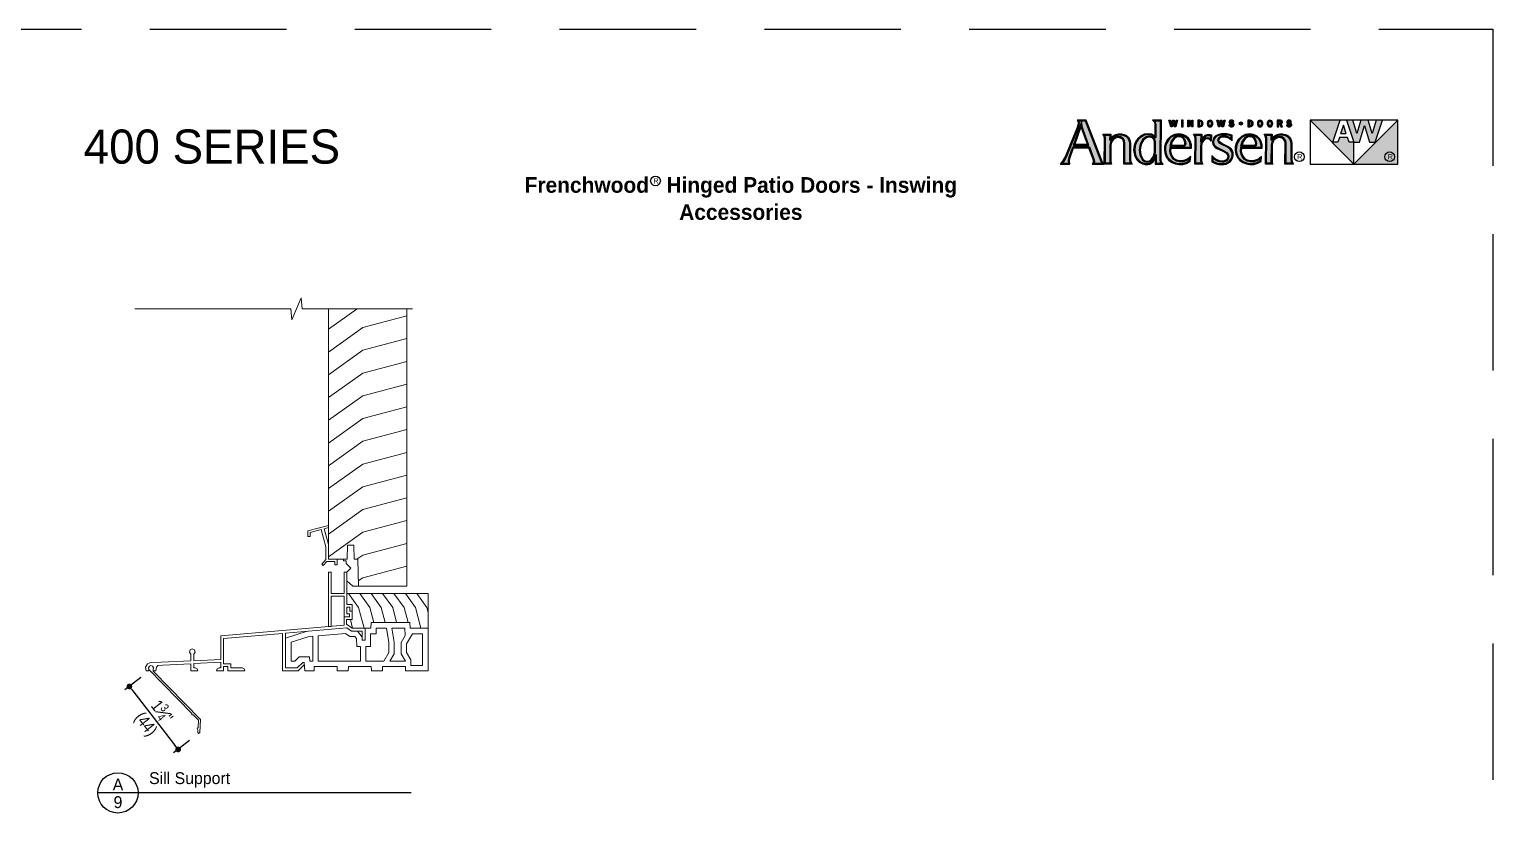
# Model space of a CAD drawing. Extents: x 0 to 323, y 0 to 44.
# Drawn here: x 273.85 to 306, y 26.43 to 44 of the extents above; entities that cross this region are included whole.
import ezdxf
from ezdxf.enums import TextEntityAlignment as Align

# ---------------------------------------------------------------- set-up
doc = ezdxf.new("R2010")
doc.units = 0
doc.header["$LTSCALE"] = 6
doc.header["$MEASUREMENT"] = 0
doc.linetypes.add('DASHED', pattern=[0.75, 0.5, -0.25])
doc.layers.get('0').update_dxf_attribs({"linetype": 'CONTINUOUS'})
doc.layers.get('Defpoints').update_dxf_attribs({"linetype": 'CONTINUOUS'})
doc.layers.add('A-ANNO-DIMS', color=3, linetype='CONTINUOUS')
doc.layers.add('A-ANNO-TEXT', color=4, linetype='CONTINUOUS')
doc.layers.add('A-DETL-MCUT', color=6, linetype='CONTINUOUS', lineweight=20)
doc.layers.add('A-DETL-PATT', color=8, linetype='CONTINUOUS', lineweight=5)
doc.layers.add('PLOT VIEW', color=1, linetype='DASHED', plot=False)
doc.styles.add('ADF Text', font='FRABK.TTF', dxfattribs={"width": 0.85})
doc.dimstyles.new('ADF 3 inches equals 1 foot', dxfattribs={"dimtxt": 0.265625, "dimasz": 0.125, "dimexe": 0.125, "dimexo": 0.25, "dimgap": 0.03125, "dimtad": 1, "dimdec": 6, "dimzin": 3, "dimdsep": 46, "dimlunit": 4, "dimtxsty": 'ADF Text', "dimblk": 'DOT', "dimcen": 0, "dimclrd": 256, "dimclre": 256, "dimclrt": 256, "dimadec": 0, "dimazin": 0, "dimtfac": 0.7, "dimtdec": 6, "dimtix": 1, "dimtmove": 0, "dimatfit": 0, "dimldrblk": 'DOT', "dimfxl": 0, "dimfrac": 1, "dimtolj": 1, "dimtzin": 4, "dimlwd": -1, "dimlwe": -1, "dimarcsym": 0})

# ---------------------------------------------------------------- blocks, each defined once
blk = doc.blocks.new('AW  Logo')
at = {"layer": 'A-ANNO-TEXT'}
h = blk.add_hatch(color=8, dxfattribs=at)
h.dxf.hatch_style = 1
h.paths.add_polyline_path([(-8.861, -2.582), (-8.757, -2.867), (-8.751, -2.906), (-8.759, -2.941), (-8.587, -2.941), (-8.593, -2.929), (-8.945, -2.023), (-9.093, -2.023), (-9.088, -2.056), (-9.094, -2.114), (-9.109, -2.164), (-9.347, -2.763), (-9.384, -2.84), (-9.431, -2.913), (-9.453, -2.941), (-9.316, -2.941), (-9.323, -2.899), (-9.313, -2.833), (-9.226, -2.582)])
h.paths.add_polyline_path([(-8.872, -2.552), (-9.216, -2.552), (-9.037, -2.035), (-9.012, -2.161), (-9.001, -2.201)], flags=16)
h.paths.add_polyline_path([(-8.889, -2.541), (-9.199, -2.541), (-9.04, -2.079), (-9.023, -2.164), (-9.012, -2.205)], flags=0)
h.paths.add_polyline_path([(-8.905, -2.529), (-9.183, -2.529), (-9.043, -2.124), (-9.023, -2.208)], flags=0)
h.paths.add_polyline_path([(-8.411, -2.544), (-8.397, -2.475), (-8.357, -2.415), (-8.297, -2.374), (-8.227, -2.358), (-8.169, -2.368), (-8.12, -2.399), (-8.088, -2.448), (-8.079, -2.503), (-8.083, -2.941), (-7.957, -2.941), (-7.969, -2.92), (-7.981, -2.857), (-7.981, -2.512), (-7.986, -2.466), (-8.001, -2.423), (-8.025, -2.385), (-8.055, -2.354), (-8.105, -2.332), (-8.159, -2.321), (-8.215, -2.321), (-8.27, -2.332), (-8.326, -2.362), (-8.416, -2.434), (-8.415, -2.33), (-8.524, -2.33), (-8.517, -2.34), (-8.506, -2.396), (-8.509, -2.941), (-8.409, -2.941), (-8.414, -2.91)])
h.paths.add_polyline_path([(-7.298, -2.023), (-7.421, -2.023), (-7.413, -2.032), (-7.398, -2.096), (-7.403, -2.389), (-7.501, -2.331), (-7.57, -2.319), (-7.647, -2.329), (-7.717, -2.361), (-7.78, -2.415), (-7.826, -2.482), (-7.854, -2.56), (-7.866, -2.661), (-7.849, -2.76), (-7.805, -2.85), (-7.752, -2.903), (-7.686, -2.939), (-7.613, -2.954), (-7.539, -2.94), (-7.478, -2.897), (-7.393, -2.755), (-7.395, -2.941), (-7.287, -2.941), (-7.296, -2.927), (-7.308, -2.866)])
h.paths.add_polyline_path([(-7.406, -2.468), (-7.409, -2.71), (-7.433, -2.8), (-7.487, -2.876), (-7.534, -2.91), (-7.591, -2.922), (-7.648, -2.91), (-7.696, -2.875), (-7.75, -2.766), (-7.767, -2.647), (-7.746, -2.525), (-7.684, -2.416), (-7.616, -2.366), (-7.539, -2.35), (-7.472, -2.367), (-7.426, -2.41)], flags=16)
h.paths.add_polyline_path([(-7.418, -2.469), (-7.42, -2.709), (-7.444, -2.795), (-7.495, -2.868), (-7.538, -2.899), (-7.591, -2.91), (-7.643, -2.899), (-7.687, -2.868), (-7.739, -2.762), (-7.755, -2.647), (-7.735, -2.529), (-7.675, -2.424), (-7.611, -2.377), (-7.539, -2.362), (-7.478, -2.378), (-7.436, -2.417)], flags=0)
h.paths.add_polyline_path([(-7.429, -2.471), (-7.432, -2.707), (-7.454, -2.79), (-7.504, -2.86), (-7.543, -2.889), (-7.591, -2.899), (-7.638, -2.889), (-7.678, -2.86), (-7.728, -2.759), (-7.744, -2.647), (-7.724, -2.533), (-7.666, -2.432), (-7.606, -2.387), (-7.539, -2.374), (-7.483, -2.388), (-7.446, -2.423)], flags=0)
h.paths.add_polyline_path([(-7.089, -2.594), (-6.643, -2.594), (-6.642, -2.581), (-6.644, -2.545), (-6.661, -2.477), (-6.696, -2.417), (-6.746, -2.369), (-6.818, -2.333), (-6.897, -2.32), (-6.984, -2.334), (-7.062, -2.373), (-7.126, -2.434), (-7.167, -2.513), (-7.187, -2.587), (-7.19, -2.664), (-7.175, -2.739), (-7.144, -2.809), (-7.097, -2.865), (-7.037, -2.91), (-6.968, -2.939), (-6.891, -2.952), (-6.812, -2.948), (-6.736, -2.928), (-6.667, -2.891), (-6.663, -2.852), (-6.682, -2.868), (-6.758, -2.902), (-6.821, -2.918), (-6.887, -2.917), (-6.95, -2.899), (-7.008, -2.865), (-7.052, -2.811), (-7.081, -2.749), (-7.094, -2.681)])
h.paths.add_polyline_path([(-7.094, -2.573), (-7.061, -2.463), (-7.012, -2.39), (-6.955, -2.351), (-6.888, -2.339), (-6.83, -2.352), (-6.784, -2.388), (-6.751, -2.447), (-6.738, -2.515), (-6.747, -2.545), (-6.772, -2.566), (-6.811, -2.573)], flags=16)
h.paths.add_polyline_path([(-7.078, -2.561), (-7.051, -2.468), (-7.003, -2.398), (-6.951, -2.362), (-6.888, -2.351), (-6.836, -2.363), (-6.793, -2.396), (-6.762, -2.451), (-6.75, -2.514), (-6.757, -2.538), (-6.777, -2.555), (-6.812, -2.561)], flags=0)
h.paths.add_polyline_path([(-7.063, -2.55), (-7.04, -2.473), (-6.995, -2.406), (-6.947, -2.373), (-6.888, -2.363), (-6.841, -2.373), (-6.802, -2.404), (-6.773, -2.455), (-6.762, -2.514), (-6.767, -2.531), (-6.782, -2.544), (-6.813, -2.55)], flags=0)
h.paths.add_polyline_path([(-6.418, -2.571), (-6.413, -2.516), (-6.391, -2.462), (-6.354, -2.415), (-6.316, -2.395), (-6.275, -2.388), (-6.233, -2.394), (-6.205, -2.408), (-6.203, -2.338), (-6.212, -2.335), (-6.239, -2.333), (-6.264, -2.336), (-6.305, -2.352), (-6.34, -2.378), (-6.417, -2.479), (-6.416, -2.33), (-6.532, -2.33), (-6.524, -2.342), (-6.513, -2.4), (-6.524, -2.941), (-6.405, -2.941), (-6.41, -2.93), (-6.42, -2.88)])
h.paths.add_polyline_path([(-5.96, -2.534), (-5.996, -2.51), (-6.027, -2.476), (-6.038, -2.442), (-6.032, -2.407), (-6.016, -2.381), (-5.993, -2.362), (-5.952, -2.346), (-5.909, -2.341), (-5.856, -2.346), (-5.806, -2.361), (-5.768, -2.379), (-5.747, -2.394), (-5.746, -2.344), (-5.787, -2.332), (-5.846, -2.323), (-5.905, -2.319), (-5.959, -2.322), (-6.011, -2.333), (-6.06, -2.353), (-6.085, -2.369), (-6.105, -2.39), (-6.12, -2.415), (-6.129, -2.44), (-6.134, -2.466), (-6.133, -2.492), (-6.128, -2.517), (-6.109, -2.55), (-6.083, -2.579), (-6.049, -2.601), (-5.918, -2.662), (-5.853, -2.698), (-5.829, -2.719), (-5.81, -2.745), (-5.798, -2.775), (-5.797, -2.806), (-5.803, -2.835), (-5.817, -2.862), (-5.843, -2.889), (-5.874, -2.909), (-5.909, -2.92), (-5.945, -2.922), (-6.007, -2.914), (-6.067, -2.892), (-6.119, -2.857), (-6.149, -2.83), (-6.151, -2.899), (-6.115, -2.917), (-6.066, -2.936), (-6.014, -2.949), (-5.962, -2.954), (-5.911, -2.952), (-5.863, -2.94), (-5.819, -2.919), (-5.78, -2.889), (-5.751, -2.852), (-5.732, -2.81), (-5.724, -2.764), (-5.725, -2.723), (-5.737, -2.684), (-5.758, -2.65), (-5.788, -2.621), (-5.828, -2.595), (-5.872, -2.573)])
h.paths.add_polyline_path([(-5.534, -2.594), (-5.087, -2.594), (-5.086, -2.581), (-5.089, -2.545), (-5.106, -2.477), (-5.14, -2.417), (-5.19, -2.369), (-5.262, -2.333), (-5.342, -2.32), (-5.428, -2.334), (-5.507, -2.373), (-5.57, -2.434), (-5.612, -2.513), (-5.632, -2.587), (-5.635, -2.664), (-5.62, -2.739), (-5.589, -2.809), (-5.541, -2.865), (-5.481, -2.91), (-5.413, -2.939), (-5.335, -2.952), (-5.257, -2.948), (-5.181, -2.928), (-5.112, -2.891), (-5.108, -2.852), (-5.127, -2.868), (-5.202, -2.902), (-5.265, -2.918), (-5.331, -2.917), (-5.395, -2.899), (-5.453, -2.865), (-5.497, -2.811), (-5.526, -2.749), (-5.539, -2.681)])
h.paths.add_polyline_path([(-5.506, -2.463), (-5.456, -2.39), (-5.4, -2.351), (-5.332, -2.339), (-5.275, -2.352), (-5.229, -2.388), (-5.195, -2.447), (-5.183, -2.515), (-5.192, -2.545), (-5.217, -2.566), (-5.255, -2.573), (-5.538, -2.573)], flags=16)
h.paths.add_polyline_path([(-5.523, -2.561), (-5.495, -2.468), (-5.448, -2.398), (-5.396, -2.362), (-5.333, -2.351), (-5.28, -2.363), (-5.238, -2.396), (-5.206, -2.451), (-5.195, -2.514), (-5.202, -2.538), (-5.222, -2.555), (-5.256, -2.561)], flags=0)
h.paths.add_polyline_path([(-5.507, -2.55), (-5.485, -2.473), (-5.44, -2.406), (-5.391, -2.373), (-5.333, -2.363), (-5.285, -2.373), (-5.247, -2.404), (-5.217, -2.455), (-5.206, -2.514), (-5.212, -2.531), (-5.227, -2.544), (-5.257, -2.55)], flags=0)
h.paths.add_polyline_path([(-4.968, -2.941), (-4.867, -2.941), (-4.872, -2.91), (-4.869, -2.544), (-4.855, -2.475), (-4.815, -2.415), (-4.756, -2.374), (-4.685, -2.358), (-4.628, -2.368), (-4.579, -2.399), (-4.546, -2.448), (-4.537, -2.503), (-4.541, -2.941), (-4.416, -2.941), (-4.427, -2.92), (-4.439, -2.857), (-4.439, -2.512), (-4.444, -2.466), (-4.459, -2.423), (-4.483, -2.385), (-4.514, -2.354), (-4.563, -2.332), (-4.618, -2.321), (-4.674, -2.321), (-4.728, -2.332), (-4.784, -2.362), (-4.874, -2.434), (-4.873, -2.33), (-4.982, -2.33), (-4.975, -2.34), (-4.964, -2.396)])
h = blk.add_hatch(color=8, dxfattribs=at)
h.dxf.hatch_style = 1
h.paths.add_polyline_path([(-3.049, -2.964), (-3.049, -2.483), (-3.156, -2.483), (-3.191, -2.376), (-3.369, -2.376), (-3.405, -2.483), (-3.512, -2.483), (-3.352, -2), (-4.014, -2)])
h.paths.add_polyline_path([(-3.28, -2.107), (-3.342, -2.293), (-3.219, -2.293)], flags=17)
h.paths.add_polyline_path([(-2.646, -2.292), (-2.736, -2), (-2.899, -2), (-2.988, -2.292), (-3.071, -2), (-3.209, -2), (-3.049, -2.483), (-2.927, -2.483), (-2.817, -2.112), (-2.707, -2.483), (-2.586, -2.483), (-2.425, -2), (-2.563, -2)])
h.paths.add_polyline_path([(-2.083, -2), (-3.049, -2.964), (-2.083, -2.964)])
at = {"layer": 'A-ANNO-TEXT', "color": 253}
for p, q in [((-6.818, -2), (-6.818, -2.143)), ((-4.636, -2.143), (-4.666, -2.074))]:
    blk.add_line(p, q, dxfattribs=at)
at = {"layer": 'A-ANNO-TEXT', "color": 8}
for p, q in [((-2.083, -2), (-4.014, -2)), ((-3.512, -2.483), (-3.352, -2)), ((-3.209, -2), (-3.049, -2.483)), ((-2.988, -2.292), (-3.071, -2)), ((-2.899, -2), (-2.988, -2.292)), ((-2.927, -2.483), (-2.817, -2.112)), ((-2.817, -2.112), (-2.707, -2.483)), ((-2.646, -2.292), (-2.736, -2)), ((-2.563, -2), (-2.646, -2.292)), ((-2.586, -2.483), (-2.425, -2)), ((-3.405, -2.483), (-3.512, -2.483)), ((-3.369, -2.376), (-3.405, -2.483)), ((-3.191, -2.376), (-3.369, -2.376)), ((-3.156, -2.483), (-3.191, -2.376)), ((-3.049, -2.483), (-3.156, -2.483)), ((-3.049, -2.964), (-3.049, -2.483)), ((-3.049, -2.483), (-2.927, -2.483)), ((-2.707, -2.483), (-2.586, -2.483))]:
    blk.add_line(p, q, dxfattribs=at).dxf.unprotected_set("ltscale", 0)
for points in [[(-9.133, -2), (-9.116, -2.029), (-9.111, -2.057), (-9.117, -2.11), (-9.13, -2.156), (-9.368, -2.754), (-9.404, -2.829), (-9.449, -2.9), (-9.503, -2.964), (-9.288, -2.964), (-9.299, -2.898), (-9.29, -2.839), (-9.209, -2.605), (-8.877, -2.605), (-8.779, -2.873), (-8.775, -2.905), (-8.782, -2.936), (-8.799, -2.964), (-8.547, -2.964), (-8.56, -2.943), (-8.571, -2.92), (-8.929, -2)], [(-9.023, -2.208), (-9.043, -2.124), (-9.183, -2.529), (-8.905, -2.529)], [(-7.426, -2.349), (-7.493, -2.309), (-7.569, -2.296), (-7.654, -2.306), (-7.729, -2.342), (-7.797, -2.399), (-7.847, -2.472), (-7.877, -2.555), (-7.889, -2.661), (-7.871, -2.767), (-7.824, -2.863), (-7.766, -2.922), (-7.694, -2.961), (-7.613, -2.977), (-7.53, -2.962), (-7.46, -2.913), (-7.417, -2.84), (-7.419, -2.964), (-7.243, -2.964), (-7.275, -2.918), (-7.285, -2.864), (-7.275, -2), (-7.471, -2), (-7.434, -2.043), (-7.421, -2.098)], [(-7.056, -2.096), (-7.033, -2), (-7.001, -2), (-6.978, -2.096), (-6.956, -2), (-6.928, -2), (-6.965, -2.143), (-6.998, -2.143), (-7.02, -2.048), (-7.043, -2.143), (-7.075, -2.143), (-7.112, -2), (-7.078, -2)], [(-6.801, -2), (-6.834, -2), (-6.834, -2.143), (-6.801, -2.143)], [(-6.659, -2), (-6.611, -2.085), (-6.611, -2), (-6.585, -2), (-6.585, -2.143), (-6.614, -2.143), (-6.669, -2.047), (-6.669, -2.143), (-6.695, -2.143), (-6.695, -2)], [(-6.39, -2.014), (-6.41, -2.004), (-6.432, -2), (-6.48, -2), (-6.48, -2.143), (-6.432, -2.143), (-6.41, -2.139), (-6.39, -2.128), (-6.374, -2.112), (-6.365, -2.091), (-6.363, -2.071), (-6.365, -2.052), (-6.374, -2.031)], [(-6.401, -2.093), (-6.398, -2.079), (-6.398, -2.064), (-6.401, -2.05), (-6.408, -2.038), (-6.419, -2.03), (-6.432, -2.027), (-6.447, -2.027), (-6.447, -2.116), (-6.432, -2.116), (-6.419, -2.113), (-6.408, -2.105)], [(-6.169, -2.014), (-6.188, -2.002), (-6.21, -1.998), (-6.232, -2.002), (-6.25, -2.014), (-6.263, -2.033), (-6.269, -2.052), (-6.271, -2.071), (-6.269, -2.091), (-6.263, -2.11), (-6.25, -2.128), (-6.232, -2.141), (-6.21, -2.145), (-6.188, -2.141), (-6.169, -2.128), (-6.157, -2.11), (-6.151, -2.091), (-6.149, -2.071), (-6.151, -2.052), (-6.157, -2.033)], [(-6.223, -2.113), (-6.231, -2.101), (-6.235, -2.086), (-6.236, -2.071), (-6.235, -2.056), (-6.231, -2.041), (-6.223, -2.03), (-6.21, -2.025), (-6.196, -2.03), (-6.188, -2.041), (-6.185, -2.056), (-6.184, -2.071), (-6.185, -2.086), (-6.188, -2.101), (-6.196, -2.113), (-6.21, -2.118)], [(-6.006, -2.096), (-5.983, -2), (-5.951, -2), (-5.928, -2.096), (-5.906, -2), (-5.878, -2), (-5.915, -2.143), (-5.948, -2.143), (-5.97, -2.048), (-5.993, -2.143), (-6.025, -2.143), (-6.062, -2), (-6.028, -2)], [(-5.787, -2.125), (-5.779, -2.133), (-5.769, -2.139), (-5.758, -2.143), (-5.746, -2.145), (-5.734, -2.145), (-5.723, -2.143), (-5.711, -2.139), (-5.701, -2.134), (-5.692, -2.127), (-5.686, -2.118), (-5.682, -2.107), (-5.681, -2.096), (-5.683, -2.085), (-5.688, -2.075), (-5.695, -2.067), (-5.704, -2.061), (-5.719, -2.055), (-5.734, -2.052), (-5.742, -2.05), (-5.75, -2.048), (-5.755, -2.043), (-5.757, -2.036), (-5.754, -2.029), (-5.748, -2.026), (-5.74, -2.024), (-5.731, -2.025), (-5.725, -2.026), (-5.72, -2.03), (-5.715, -2.035), (-5.713, -2.041), (-5.685, -2.031), (-5.69, -2.021), (-5.697, -2.012), (-5.707, -2.005), (-5.718, -2.001), (-5.731, -1.998), (-5.745, -1.998), (-5.759, -2.001), (-5.772, -2.007), (-5.781, -2.015), (-5.787, -2.025), (-5.79, -2.036), (-5.79, -2.048), (-5.787, -2.059), (-5.781, -2.069), (-5.772, -2.076), (-5.762, -2.081), (-5.751, -2.085), (-5.74, -2.087), (-5.731, -2.089), (-5.722, -2.092), (-5.717, -2.097), (-5.715, -2.103), (-5.717, -2.11), (-5.722, -2.115), (-5.735, -2.118), (-5.749, -2.117), (-5.755, -2.114), (-5.76, -2.11), (-5.764, -2.105), (-5.766, -2.098), (-5.797, -2.105), (-5.794, -2.116)], [(-5.29, -2.014), (-5.31, -2.004), (-5.333, -2), (-5.381, -2), (-5.381, -2.143), (-5.333, -2.143), (-5.31, -2.139), (-5.29, -2.128), (-5.275, -2.112), (-5.266, -2.091), (-5.263, -2.071), (-5.266, -2.052), (-5.275, -2.031)], [(-5.301, -2.093), (-5.298, -2.079), (-5.298, -2.064), (-5.301, -2.05), (-5.308, -2.038), (-5.319, -2.03), (-5.333, -2.027), (-5.347, -2.027), (-5.347, -2.116), (-5.333, -2.116), (-5.319, -2.113), (-5.308, -2.105)], [(-5.069, -2.014), (-5.088, -2.002), (-5.11, -1.998), (-5.132, -2.002), (-5.151, -2.014), (-5.163, -2.033), (-5.169, -2.052), (-5.171, -2.071), (-5.169, -2.091), (-5.163, -2.11), (-5.151, -2.128), (-5.132, -2.141), (-5.11, -2.145), (-5.088, -2.141), (-5.069, -2.128), (-5.057, -2.11), (-5.051, -2.091), (-5.049, -2.071), (-5.051, -2.052), (-5.057, -2.033)], [(-5.123, -2.113), (-5.132, -2.101), (-5.135, -2.086), (-5.136, -2.071), (-5.135, -2.056), (-5.132, -2.041), (-5.123, -2.03), (-5.11, -2.025), (-5.097, -2.03), (-5.088, -2.041), (-5.085, -2.056), (-5.084, -2.071), (-5.085, -2.086), (-5.088, -2.101), (-5.097, -2.113), (-5.11, -2.118)], [(-4.854, -2.014), (-4.873, -2.002), (-4.895, -1.998), (-4.917, -2.002), (-4.935, -2.014), (-4.948, -2.033), (-4.954, -2.052), (-4.956, -2.071), (-4.954, -2.091), (-4.948, -2.11), (-4.935, -2.128), (-4.917, -2.141), (-4.895, -2.145), (-4.873, -2.141), (-4.854, -2.128), (-4.842, -2.11), (-4.836, -2.091), (-4.834, -2.071), (-4.836, -2.052), (-4.842, -2.033)], [(-4.908, -2.113), (-4.916, -2.101), (-4.92, -2.086), (-4.921, -2.071), (-4.92, -2.056), (-4.916, -2.041), (-4.908, -2.03), (-4.895, -2.025), (-4.881, -2.03), (-4.873, -2.041), (-4.87, -2.056), (-4.869, -2.071), (-4.87, -2.086), (-4.873, -2.101), (-4.881, -2.113), (-4.895, -2.118)], [(-4.625, -2.06), (-4.621, -2.047), (-4.621, -2.033), (-4.627, -2.02), (-4.636, -2.009), (-4.648, -2.002), (-4.662, -2), (-4.735, -2), (-4.735, -2.143), (-4.701, -2.143), (-4.701, -2.086), (-4.677, -2.086), (-4.655, -2.143), (-4.618, -2.143), (-4.645, -2.08), (-4.633, -2.072)], [(-4.701, -2.062), (-4.672, -2.062), (-4.663, -2.059), (-4.657, -2.053), (-4.654, -2.043), (-4.657, -2.034), (-4.663, -2.028), (-4.672, -2.025), (-4.701, -2.025)], [(-4.523, -2.125), (-4.514, -2.133), (-4.505, -2.139), (-4.493, -2.143), (-4.481, -2.145), (-4.469, -2.145), (-4.458, -2.143), (-4.446, -2.139), (-4.436, -2.134), (-4.427, -2.127), (-4.421, -2.118), (-4.417, -2.107), (-4.416, -2.096), (-4.418, -2.085), (-4.423, -2.075), (-4.43, -2.067), (-4.439, -2.061), (-4.454, -2.055), (-4.469, -2.052), (-4.477, -2.05), (-4.485, -2.048), (-4.49, -2.043), (-4.492, -2.036), (-4.489, -2.029), (-4.483, -2.026), (-4.475, -2.024), (-4.466, -2.025), (-4.46, -2.026), (-4.455, -2.03), (-4.451, -2.035), (-4.448, -2.041), (-4.42, -2.031), (-4.425, -2.021), (-4.433, -2.012), (-4.442, -2.005), (-4.453, -2.001), (-4.466, -1.998), (-4.48, -1.998), (-4.494, -2.001), (-4.507, -2.007), (-4.516, -2.015), (-4.522, -2.025), (-4.525, -2.036), (-4.525, -2.048), (-4.522, -2.059), (-4.516, -2.069), (-4.507, -2.076), (-4.497, -2.081), (-4.486, -2.085), (-4.475, -2.087), (-4.466, -2.089), (-4.457, -2.092), (-4.452, -2.097), (-4.45, -2.103), (-4.452, -2.11), (-4.457, -2.115), (-4.47, -2.118), (-4.484, -2.117), (-4.49, -2.114), (-4.496, -2.11), (-4.499, -2.105), (-4.502, -2.098), (-4.532, -2.105), (-4.529, -2.116)], [(-4.014, -2), (-4.014, -2.964), (-2.083, -2.964), (-2.083, -2), (-3.049, -2.964)], [(-3.342, -2.293), (-3.219, -2.293), (-3.28, -2.107)], [(-7.918, -2.964), (-8.106, -2.964), (-8.102, -2.505), (-8.11, -2.457), (-8.137, -2.416), (-8.178, -2.39), (-8.226, -2.381), (-8.288, -2.395), (-8.34, -2.431), (-8.375, -2.484), (-8.388, -2.546), (-8.391, -2.909), (-8.386, -2.938), (-8.372, -2.964), (-8.533, -2.964), (-8.529, -2.399), (-8.539, -2.349), (-8.565, -2.307), (-8.391, -2.307), (-8.392, -2.385), (-8.338, -2.343), (-8.277, -2.311), (-8.218, -2.298), (-8.157, -2.298), (-8.098, -2.31), (-8.042, -2.335), (-8.007, -2.371), (-7.98, -2.413), (-7.964, -2.461), (-7.958, -2.51), (-7.958, -2.854), (-7.947, -2.912)], [(-7.666, -2.432), (-7.724, -2.533), (-7.744, -2.647), (-7.728, -2.759), (-7.678, -2.86), (-7.638, -2.889), (-7.591, -2.899), (-7.543, -2.889), (-7.504, -2.86), (-7.454, -2.79), (-7.432, -2.707), (-7.429, -2.471), (-7.446, -2.423), (-7.483, -2.388), (-7.539, -2.374), (-7.606, -2.387)], [(-7.189, -2.504), (-7.21, -2.584), (-7.213, -2.666), (-7.197, -2.746), (-7.164, -2.821), (-7.113, -2.882), (-7.048, -2.93), (-6.975, -2.961), (-6.892, -2.975), (-6.808, -2.971), (-6.727, -2.949), (-6.645, -2.906), (-6.635, -2.798), (-6.695, -2.848), (-6.765, -2.88), (-6.824, -2.894), (-6.883, -2.894), (-6.941, -2.878), (-6.993, -2.848), (-7.033, -2.799), (-7.059, -2.742), (-7.071, -2.68), (-7.067, -2.617), (-6.621, -2.617), (-6.619, -2.581), (-6.621, -2.541), (-6.639, -2.468), (-6.677, -2.402), (-6.732, -2.35), (-6.811, -2.311), (-6.897, -2.297), (-6.991, -2.312), (-7.076, -2.354), (-7.144, -2.42)], [(-6.782, -2.544), (-6.767, -2.531), (-6.762, -2.514), (-6.773, -2.455), (-6.802, -2.404), (-6.841, -2.373), (-6.888, -2.363), (-6.947, -2.373), (-6.995, -2.406), (-7.04, -2.473), (-7.063, -2.55), (-6.813, -2.55)], [(-6.239, -2.31), (-6.209, -2.313), (-6.179, -2.321), (-6.184, -2.456), (-6.209, -2.432), (-6.24, -2.416), (-6.274, -2.411), (-6.308, -2.417), (-6.339, -2.433), (-6.371, -2.473), (-6.39, -2.521), (-6.395, -2.572), (-6.397, -2.878), (-6.388, -2.922), (-6.369, -2.964), (-6.547, -2.964), (-6.536, -2.402), (-6.546, -2.351), (-6.575, -2.307), (-6.392, -2.307), (-6.393, -2.41), (-6.356, -2.361), (-6.317, -2.331), (-6.27, -2.314)], [(-5.843, -2.3), (-5.905, -2.296), (-5.962, -2.299), (-6.018, -2.311), (-6.071, -2.332), (-6.1, -2.351), (-6.124, -2.376), (-6.141, -2.405), (-6.152, -2.434), (-6.157, -2.464), (-6.156, -2.495), (-6.149, -2.525), (-6.128, -2.564), (-6.098, -2.597), (-6.061, -2.621), (-5.928, -2.682), (-5.866, -2.717), (-5.846, -2.734), (-5.831, -2.756), (-5.821, -2.78), (-5.82, -2.804), (-5.825, -2.828), (-5.836, -2.849), (-5.857, -2.871), (-5.884, -2.888), (-5.913, -2.897), (-5.944, -2.899), (-6.002, -2.892), (-6.056, -2.871), (-6.105, -2.839), (-6.14, -2.807), (-6.171, -2.773), (-6.174, -2.913), (-6.124, -2.938), (-6.073, -2.958), (-6.018, -2.972), (-5.962, -2.977), (-5.908, -2.975), (-5.855, -2.962), (-5.806, -2.938), (-5.763, -2.905), (-5.731, -2.864), (-5.71, -2.817), (-5.701, -2.765), (-5.703, -2.719), (-5.716, -2.675), (-5.74, -2.635), (-5.773, -2.603), (-5.816, -2.575), (-5.863, -2.552), (-5.949, -2.513), (-5.981, -2.492), (-6.007, -2.464), (-6.014, -2.44), (-6.01, -2.415), (-5.998, -2.396), (-5.981, -2.382), (-5.946, -2.368), (-5.909, -2.364), (-5.861, -2.369), (-5.814, -2.383), (-5.78, -2.399), (-5.75, -2.421), (-5.725, -2.45), (-5.723, -2.327), (-5.782, -2.31)], [(-5.634, -2.504), (-5.655, -2.584), (-5.658, -2.666), (-5.642, -2.746), (-5.609, -2.821), (-5.557, -2.882), (-5.493, -2.93), (-5.419, -2.961), (-5.337, -2.975), (-5.253, -2.971), (-5.172, -2.949), (-5.09, -2.906), (-5.08, -2.798), (-5.139, -2.848), (-5.21, -2.88), (-5.268, -2.894), (-5.328, -2.894), (-5.386, -2.878), (-5.437, -2.848), (-5.477, -2.799), (-5.504, -2.742), (-5.516, -2.68), (-5.512, -2.617), (-5.065, -2.617), (-5.063, -2.581), (-5.066, -2.541), (-5.084, -2.468), (-5.122, -2.402), (-5.177, -2.35), (-5.255, -2.311), (-5.342, -2.297), (-5.436, -2.312), (-5.521, -2.354), (-5.589, -2.42)], [(-5.227, -2.544), (-5.212, -2.531), (-5.206, -2.514), (-5.217, -2.455), (-5.247, -2.404), (-5.285, -2.373), (-5.333, -2.363), (-5.391, -2.373), (-5.44, -2.406), (-5.485, -2.473), (-5.507, -2.55), (-5.257, -2.55)], [(-4.376, -2.964), (-4.564, -2.964), (-4.56, -2.505), (-4.568, -2.457), (-4.595, -2.416), (-4.636, -2.39), (-4.684, -2.381), (-4.746, -2.395), (-4.798, -2.431), (-4.833, -2.484), (-4.846, -2.546), (-4.849, -2.909), (-4.845, -2.938), (-4.831, -2.964), (-4.991, -2.964), (-4.987, -2.399), (-4.997, -2.349), (-5.024, -2.307), (-4.849, -2.307), (-4.851, -2.385), (-4.797, -2.343), (-4.736, -2.311), (-4.676, -2.298), (-4.615, -2.298), (-4.556, -2.31), (-4.5, -2.335), (-4.465, -2.371), (-4.438, -2.413), (-4.422, -2.461), (-4.416, -2.51), (-4.416, -2.854), (-4.405, -2.912)]]:
    blk.add_lwpolyline(points, close=True, dxfattribs=at).dxf.unprotected_set("ltscale", 0)
at = {"layer": 'A-ANNO-TEXT', "color": 254}
for points in [[(-8.778, -2.952), (-8.568, -2.952), (-8.576, -2.939), (-8.582, -2.925), (-8.937, -2.011), (-9.113, -2.011), (-9.103, -2.032), (-9.1, -2.056), (-9.106, -2.112), (-9.12, -2.16), (-9.357, -2.758), (-9.394, -2.835), (-9.44, -2.906), (-9.478, -2.952), (-9.302, -2.952), (-9.311, -2.898), (-9.302, -2.836), (-9.218, -2.593), (-8.869, -2.593), (-8.768, -2.87), (-8.763, -2.905), (-8.771, -2.941)], [(-8.759, -2.941), (-8.587, -2.941), (-8.593, -2.929), (-8.945, -2.023), (-9.095, -2.023), (-9.092, -2.028), (-9.088, -2.056), (-9.094, -2.114), (-9.109, -2.164), (-9.347, -2.763), (-9.384, -2.84), (-9.431, -2.913), (-9.453, -2.941), (-9.316, -2.941), (-9.323, -2.899), (-9.313, -2.833), (-9.226, -2.582), (-8.861, -2.582), (-8.757, -2.867), (-8.751, -2.906)], [(-8.872, -2.552), (-9.001, -2.201), (-9.012, -2.161), (-9.037, -2.035), (-9.216, -2.552)], [(-8.889, -2.541), (-9.012, -2.205), (-9.023, -2.164), (-9.04, -2.079), (-9.199, -2.541)], [(-7.414, -2.369), (-7.497, -2.32), (-7.569, -2.308), (-7.65, -2.317), (-7.723, -2.352), (-7.788, -2.407), (-7.837, -2.477), (-7.866, -2.557), (-7.878, -2.661), (-7.86, -2.763), (-7.814, -2.856), (-7.759, -2.912), (-7.69, -2.95), (-7.613, -2.966), (-7.534, -2.951), (-7.469, -2.905), (-7.405, -2.797), (-7.407, -2.952), (-7.265, -2.952), (-7.285, -2.923), (-7.297, -2.865), (-7.287, -2.011), (-7.446, -2.011), (-7.424, -2.038), (-7.409, -2.097)], [(-7.403, -2.389), (-7.501, -2.331), (-7.57, -2.319), (-7.647, -2.329), (-7.717, -2.361), (-7.78, -2.415), (-7.826, -2.482), (-7.854, -2.56), (-7.866, -2.661), (-7.849, -2.76), (-7.805, -2.85), (-7.752, -2.903), (-7.686, -2.939), (-7.613, -2.954), (-7.539, -2.94), (-7.478, -2.897), (-7.393, -2.755), (-7.395, -2.941), (-7.287, -2.941), (-7.296, -2.927), (-7.308, -2.866), (-7.298, -2.023), (-7.421, -2.023), (-7.413, -2.032), (-7.398, -2.096)], [(-7.938, -2.952), (-8.094, -2.952), (-8.09, -2.504), (-8.099, -2.453), (-8.129, -2.408), (-8.174, -2.379), (-8.226, -2.37), (-8.293, -2.384), (-8.349, -2.423), (-8.386, -2.48), (-8.399, -2.545), (-8.403, -2.909), (-8.397, -2.942), (-8.392, -2.952), (-8.521, -2.952), (-8.517, -2.397), (-8.528, -2.345), (-8.544, -2.318), (-8.403, -2.318), (-8.404, -2.409), (-8.332, -2.352), (-8.274, -2.321), (-8.217, -2.309), (-8.158, -2.309), (-8.101, -2.321), (-8.049, -2.345), (-8.016, -2.378), (-7.991, -2.418), (-7.975, -2.463), (-7.97, -2.511), (-7.97, -2.855), (-7.958, -2.916)], [(-7.957, -2.941), (-8.083, -2.941), (-8.079, -2.503), (-8.088, -2.448), (-8.12, -2.399), (-8.169, -2.368), (-8.227, -2.358), (-8.297, -2.374), (-8.357, -2.415), (-8.397, -2.475), (-8.411, -2.544), (-8.414, -2.91), (-8.409, -2.941), (-8.509, -2.941), (-8.506, -2.396), (-8.517, -2.34), (-8.524, -2.33), (-8.415, -2.33), (-8.416, -2.434), (-8.326, -2.362), (-8.27, -2.332), (-8.215, -2.321), (-8.159, -2.321), (-8.105, -2.332), (-8.055, -2.354), (-8.025, -2.385), (-8.001, -2.423), (-7.986, -2.466), (-7.981, -2.512), (-7.981, -2.857), (-7.969, -2.92)], [(-7.684, -2.416), (-7.746, -2.525), (-7.767, -2.647), (-7.75, -2.766), (-7.696, -2.875), (-7.648, -2.91), (-7.591, -2.922), (-7.534, -2.91), (-7.487, -2.876), (-7.433, -2.8), (-7.409, -2.71), (-7.406, -2.468), (-7.426, -2.41), (-7.472, -2.367), (-7.539, -2.35), (-7.616, -2.366)], [(-7.675, -2.424), (-7.735, -2.529), (-7.755, -2.647), (-7.739, -2.762), (-7.687, -2.868), (-7.643, -2.899), (-7.591, -2.91), (-7.538, -2.899), (-7.495, -2.868), (-7.444, -2.795), (-7.42, -2.709), (-7.418, -2.469), (-7.436, -2.417), (-7.478, -2.378), (-7.539, -2.362), (-7.611, -2.377)], [(-7.178, -2.508), (-7.199, -2.585), (-7.202, -2.665), (-7.186, -2.743), (-7.154, -2.815), (-7.105, -2.874), (-7.043, -2.92), (-6.971, -2.95), (-6.891, -2.964), (-6.81, -2.96), (-6.732, -2.938), (-6.656, -2.899), (-6.649, -2.825), (-6.689, -2.858), (-6.762, -2.891), (-6.822, -2.906), (-6.885, -2.905), (-6.946, -2.889), (-7.001, -2.857), (-7.043, -2.805), (-7.07, -2.745), (-7.083, -2.681), (-7.078, -2.605), (-6.632, -2.605), (-6.63, -2.581), (-6.633, -2.543), (-6.65, -2.472), (-6.687, -2.41), (-6.739, -2.36), (-6.814, -2.322), (-6.897, -2.309), (-6.987, -2.323), (-7.069, -2.364), (-7.135, -2.427)], [(-7.167, -2.513), (-7.187, -2.587), (-7.19, -2.664), (-7.175, -2.739), (-7.144, -2.809), (-7.097, -2.865), (-7.037, -2.91), (-6.968, -2.939), (-6.891, -2.952), (-6.812, -2.948), (-6.736, -2.928), (-6.667, -2.891), (-6.663, -2.852), (-6.682, -2.868), (-6.758, -2.902), (-6.821, -2.918), (-6.887, -2.917), (-6.95, -2.899), (-7.008, -2.865), (-7.052, -2.811), (-7.081, -2.749), (-7.094, -2.681), (-7.089, -2.594), (-6.643, -2.594), (-6.642, -2.581), (-6.644, -2.545), (-6.661, -2.477), (-6.696, -2.417), (-6.746, -2.369), (-6.818, -2.333), (-6.897, -2.32), (-6.984, -2.334), (-7.062, -2.373), (-7.126, -2.434)], [(-6.772, -2.566), (-6.747, -2.545), (-6.738, -2.515), (-6.751, -2.447), (-6.784, -2.388), (-6.83, -2.352), (-6.888, -2.339), (-6.955, -2.351), (-7.012, -2.39), (-7.061, -2.463), (-7.094, -2.573), (-6.811, -2.573)], [(-6.777, -2.555), (-6.757, -2.538), (-6.75, -2.514), (-6.762, -2.451), (-6.793, -2.396), (-6.836, -2.363), (-6.888, -2.351), (-6.951, -2.362), (-7.003, -2.398), (-7.051, -2.468), (-7.078, -2.561), (-6.812, -2.561)], [(-6.239, -2.322), (-6.211, -2.324), (-6.191, -2.329), (-6.195, -2.429), (-6.202, -2.422), (-6.236, -2.405), (-6.274, -2.399), (-6.312, -2.406), (-6.347, -2.424), (-6.381, -2.468), (-6.401, -2.518), (-6.406, -2.572), (-6.409, -2.879), (-6.399, -2.926), (-6.387, -2.952), (-6.535, -2.952), (-6.525, -2.401), (-6.535, -2.346), (-6.554, -2.318), (-6.404, -2.318), (-6.405, -2.444), (-6.348, -2.37), (-6.311, -2.341), (-6.267, -2.325)], [(-6.239, -2.333), (-6.212, -2.335), (-6.203, -2.338), (-6.205, -2.408), (-6.233, -2.394), (-6.275, -2.388), (-6.316, -2.395), (-6.354, -2.415), (-6.391, -2.462), (-6.413, -2.516), (-6.418, -2.571), (-6.42, -2.88), (-6.41, -2.93), (-6.405, -2.941), (-6.524, -2.941), (-6.513, -2.4), (-6.524, -2.342), (-6.532, -2.33), (-6.416, -2.33), (-6.417, -2.479), (-6.34, -2.378), (-6.305, -2.352), (-6.264, -2.336)], [(-5.844, -2.311), (-5.905, -2.308), (-5.96, -2.311), (-6.014, -2.322), (-6.066, -2.342), (-6.092, -2.36), (-6.114, -2.383), (-6.131, -2.41), (-6.141, -2.437), (-6.145, -2.465), (-6.145, -2.493), (-6.139, -2.521), (-6.119, -2.557), (-6.09, -2.588), (-6.055, -2.611), (-5.923, -2.672), (-5.859, -2.708), (-5.837, -2.726), (-5.821, -2.75), (-5.81, -2.778), (-5.809, -2.805), (-5.814, -2.831), (-5.827, -2.856), (-5.85, -2.88), (-5.879, -2.898), (-5.911, -2.909), (-5.944, -2.911), (-6.005, -2.903), (-6.062, -2.881), (-6.112, -2.848), (-6.148, -2.816), (-6.16, -2.802), (-6.162, -2.906), (-6.12, -2.927), (-6.069, -2.947), (-6.016, -2.961), (-5.962, -2.965), (-5.909, -2.963), (-5.859, -2.951), (-5.812, -2.928), (-5.772, -2.897), (-5.741, -2.858), (-5.721, -2.813), (-5.713, -2.765), (-5.714, -2.721), (-5.726, -2.679), (-5.749, -2.642), (-5.78, -2.612), (-5.822, -2.585), (-5.868, -2.562), (-5.955, -2.524), (-5.988, -2.501), (-6.017, -2.47), (-6.026, -2.441), (-6.021, -2.411), (-6.007, -2.389), (-5.987, -2.372), (-5.949, -2.357), (-5.909, -2.353), (-5.858, -2.358), (-5.81, -2.372), (-5.774, -2.389), (-5.742, -2.413), (-5.736, -2.42), (-5.735, -2.335), (-5.785, -2.321)], [(-5.846, -2.323), (-5.905, -2.319), (-5.959, -2.322), (-6.011, -2.333), (-6.06, -2.353), (-6.085, -2.369), (-6.105, -2.39), (-6.12, -2.415), (-6.129, -2.44), (-6.134, -2.466), (-6.133, -2.492), (-6.128, -2.517), (-6.109, -2.55), (-6.083, -2.579), (-6.049, -2.601), (-5.918, -2.662), (-5.853, -2.698), (-5.829, -2.719), (-5.81, -2.745), (-5.798, -2.775), (-5.797, -2.806), (-5.803, -2.835), (-5.817, -2.862), (-5.843, -2.889), (-5.874, -2.909), (-5.909, -2.92), (-5.945, -2.922), (-6.007, -2.914), (-6.067, -2.892), (-6.119, -2.857), (-6.149, -2.83), (-6.151, -2.899), (-6.115, -2.917), (-6.066, -2.936), (-6.014, -2.949), (-5.962, -2.954), (-5.911, -2.952), (-5.863, -2.94), (-5.819, -2.919), (-5.78, -2.889), (-5.751, -2.852), (-5.732, -2.81), (-5.724, -2.764), (-5.725, -2.723), (-5.737, -2.684), (-5.758, -2.65), (-5.788, -2.621), (-5.828, -2.595), (-5.872, -2.573), (-5.96, -2.534), (-5.996, -2.51), (-6.027, -2.476), (-6.038, -2.442), (-6.032, -2.407), (-6.016, -2.381), (-5.993, -2.362), (-5.952, -2.346), (-5.909, -2.341), (-5.856, -2.346), (-5.806, -2.361), (-5.768, -2.379), (-5.747, -2.394), (-5.746, -2.344), (-5.787, -2.332)], [(-5.623, -2.508), (-5.643, -2.585), (-5.646, -2.665), (-5.631, -2.743), (-5.599, -2.815), (-5.549, -2.874), (-5.487, -2.92), (-5.416, -2.95), (-5.336, -2.964), (-5.255, -2.96), (-5.176, -2.938), (-5.101, -2.899), (-5.094, -2.825), (-5.133, -2.858), (-5.206, -2.891), (-5.267, -2.906), (-5.33, -2.905), (-5.39, -2.889), (-5.445, -2.857), (-5.487, -2.805), (-5.515, -2.745), (-5.527, -2.681), (-5.523, -2.605), (-5.076, -2.605), (-5.075, -2.581), (-5.077, -2.543), (-5.095, -2.472), (-5.131, -2.41), (-5.183, -2.36), (-5.259, -2.322), (-5.342, -2.309), (-5.432, -2.323), (-5.514, -2.364), (-5.579, -2.427)], [(-5.612, -2.513), (-5.632, -2.587), (-5.635, -2.664), (-5.62, -2.739), (-5.589, -2.809), (-5.541, -2.865), (-5.481, -2.91), (-5.413, -2.939), (-5.335, -2.952), (-5.257, -2.948), (-5.181, -2.928), (-5.112, -2.891), (-5.108, -2.852), (-5.127, -2.868), (-5.202, -2.902), (-5.265, -2.918), (-5.331, -2.917), (-5.395, -2.899), (-5.453, -2.865), (-5.497, -2.811), (-5.526, -2.749), (-5.539, -2.681), (-5.534, -2.594), (-5.087, -2.594), (-5.086, -2.581), (-5.089, -2.545), (-5.106, -2.477), (-5.14, -2.417), (-5.19, -2.369), (-5.262, -2.333), (-5.342, -2.32), (-5.428, -2.334), (-5.507, -2.373), (-5.57, -2.434)], [(-5.217, -2.566), (-5.192, -2.545), (-5.183, -2.515), (-5.195, -2.447), (-5.229, -2.388), (-5.275, -2.352), (-5.332, -2.339), (-5.4, -2.351), (-5.456, -2.39), (-5.506, -2.463), (-5.538, -2.573), (-5.255, -2.573)], [(-5.222, -2.555), (-5.202, -2.538), (-5.195, -2.514), (-5.206, -2.451), (-5.238, -2.396), (-5.28, -2.363), (-5.333, -2.351), (-5.396, -2.362), (-5.448, -2.398), (-5.495, -2.468), (-5.523, -2.561), (-5.256, -2.561)], [(-4.396, -2.952), (-4.552, -2.952), (-4.549, -2.504), (-4.557, -2.453), (-4.587, -2.408), (-4.632, -2.379), (-4.685, -2.37), (-4.751, -2.384), (-4.807, -2.423), (-4.844, -2.48), (-4.857, -2.545), (-4.861, -2.909), (-4.856, -2.942), (-4.85, -2.952), (-4.979, -2.952), (-4.976, -2.397), (-4.986, -2.345), (-5.003, -2.318), (-4.861, -2.318), (-4.863, -2.409), (-4.79, -2.352), (-4.732, -2.321), (-4.675, -2.309), (-4.617, -2.309), (-4.559, -2.321), (-4.507, -2.345), (-4.474, -2.378), (-4.449, -2.418), (-4.433, -2.463), (-4.428, -2.511), (-4.428, -2.855), (-4.416, -2.916)], [(-4.416, -2.941), (-4.541, -2.941), (-4.537, -2.503), (-4.546, -2.448), (-4.579, -2.399), (-4.628, -2.368), (-4.685, -2.358), (-4.756, -2.374), (-4.815, -2.415), (-4.855, -2.475), (-4.869, -2.544), (-4.872, -2.91), (-4.867, -2.941), (-4.968, -2.941), (-4.964, -2.396), (-4.975, -2.34), (-4.982, -2.33), (-4.873, -2.33), (-4.874, -2.434), (-4.784, -2.362), (-4.728, -2.332), (-4.674, -2.321), (-4.618, -2.321), (-4.563, -2.332), (-4.514, -2.354), (-4.483, -2.385), (-4.459, -2.423), (-4.444, -2.466), (-4.439, -2.512), (-4.439, -2.857), (-4.427, -2.92)]]:
    blk.add_lwpolyline(points, close=True, dxfattribs=at).dxf.unprotected_set("ltscale", 0)
at = {"layer": 'A-ANNO-TEXT', "color": 253}
for points in [[(-7.095, -2), (-7.059, -2.143), (-7.017, -2), (-6.981, -2.143), (-6.942, -2)], [(-6.682, -2.143), (-6.682, -2), (-6.598, -2.143), (-6.598, -2)], [(-6.045, -2), (-6.009, -2.143), (-5.967, -2), (-5.931, -2.143), (-5.892, -2)], [(-5.699, -2.036), (-5.709, -2.021), (-5.719, -2.015), (-5.728, -2.012), (-5.742, -2.011), (-5.757, -2.015), (-5.767, -2.021), (-5.773, -2.033), (-5.772, -2.048), (-5.763, -2.06), (-5.744, -2.068), (-5.729, -2.071), (-5.716, -2.075), (-5.702, -2.086), (-5.698, -2.103), (-5.703, -2.116), (-5.714, -2.126), (-5.732, -2.131), (-5.753, -2.13), (-5.765, -2.125), (-5.774, -2.118), (-5.779, -2.11), (-5.782, -2.102)], [(-4.718, -2.143), (-4.718, -2.013), (-4.667, -2.013), (-4.656, -2.015), (-4.642, -2.027), (-4.638, -2.038), (-4.641, -2.056), (-4.654, -2.069), (-4.666, -2.074), (-4.718, -2.074)], [(-4.434, -2.036), (-4.444, -2.021), (-4.454, -2.015), (-4.463, -2.012), (-4.477, -2.011), (-4.492, -2.015), (-4.502, -2.021), (-4.508, -2.033), (-4.507, -2.048), (-4.498, -2.06), (-4.48, -2.068), (-4.464, -2.071), (-4.451, -2.075), (-4.437, -2.086), (-4.433, -2.103), (-4.438, -2.116), (-4.449, -2.126), (-4.467, -2.131), (-4.488, -2.13), (-4.5, -2.125), (-4.509, -2.118), (-4.514, -2.11), (-4.517, -2.102)]]:
    blk.add_lwpolyline(points, dxfattribs=at)
for points in [[(-6.432, -2.013), (-6.406, -2.021), (-6.387, -2.041), (-6.38, -2.071), (-6.387, -2.102), (-6.406, -2.122), (-6.432, -2.129), (-6.463, -2.129), (-6.463, -2.013)], [(-6.164, -2.054), (-6.162, -2.071), (-6.164, -2.088), (-6.169, -2.105), (-6.179, -2.119), (-6.193, -2.128), (-6.21, -2.131), (-6.227, -2.128), (-6.241, -2.119), (-6.251, -2.105), (-6.256, -2.088), (-6.257, -2.071), (-6.256, -2.054), (-6.251, -2.038), (-6.241, -2.024), (-6.227, -2.015), (-6.21, -2.012), (-6.193, -2.015), (-6.179, -2.024), (-6.169, -2.038)], [(-5.333, -2.013), (-5.307, -2.021), (-5.288, -2.041), (-5.281, -2.071), (-5.288, -2.102), (-5.307, -2.122), (-5.333, -2.129), (-5.364, -2.129), (-5.364, -2.013)], [(-5.064, -2.054), (-5.062, -2.071), (-5.064, -2.088), (-5.069, -2.105), (-5.079, -2.119), (-5.093, -2.128), (-5.11, -2.131), (-5.127, -2.128), (-5.141, -2.119), (-5.151, -2.105), (-5.156, -2.088), (-5.158, -2.071), (-5.156, -2.054), (-5.151, -2.038), (-5.141, -2.024), (-5.127, -2.015), (-5.11, -2.012), (-5.093, -2.015), (-5.079, -2.024), (-5.069, -2.038)], [(-4.849, -2.054), (-4.847, -2.071), (-4.849, -2.088), (-4.854, -2.105), (-4.864, -2.119), (-4.878, -2.128), (-4.895, -2.131), (-4.912, -2.128), (-4.926, -2.119), (-4.936, -2.105), (-4.941, -2.088), (-4.943, -2.071), (-4.941, -2.054), (-4.936, -2.038), (-4.926, -2.024), (-4.912, -2.015), (-4.895, -2.012), (-4.878, -2.015), (-4.864, -2.024), (-4.854, -2.038)]]:
    blk.add_lwpolyline(points, close=True, dxfattribs=at)
at = {"layer": 'A-ANNO-TEXT', "color": 8}
for centre, radius in [((-5.533, -2.071), 0.0356), ((-4.25, -2.803), 0.107)]:
    blk.add_circle(centre, radius, dxfattribs=at).dxf.unprotected_set("ltscale", 0)
at = {"layer": 'A-ANNO-TEXT', "color": 253}
blk.add_circle((-5.533, -2.071), 0.0171, dxfattribs=at)
at = {"layer": 'A-ANNO-TEXT', "color": 255}
blk.add_circle((-2.262, -2.803), 0.107, dxfattribs=at).dxf.unprotected_set("ltscale", 0)
at = {"layer": 'A-ANNO-TEXT', "color": 8, "insert": (-4.239, -2.803), "char_height": 0.118, "width": 0.26675, "attachment_point": 5, "style": 'ADF Text'}
blk.add_mtext('R', dxfattribs=at)
at = {"layer": 'A-ANNO-TEXT', "color": 255, "insert": (-2.251, -2.803), "char_height": 0.118, "width": 0.26675, "attachment_point": 5, "style": 'ADF Text'}
blk.add_mtext('R', dxfattribs=at)
blk = doc.blocks.new('200 Series Sections')
at = {"layer": 'PLOT VIEW'}
blk.add_lwpolyline([(0, 44), (34, 44), (34, 0), (0, 0)], close=True, dxfattribs=at)
at = {"layer": 'A-DETL-MCUT'}
blk.add_blockref('AW  Logo', (34, 44), dxfattribs=at)
at = {"layer": 'A-ANNO-TEXT', "color": 8, "insert": (3.047, 41.036), "char_height": 0.75, "width": 5.4286, "attachment_point": 7, "style": 'ADF Text'}
blk.add_mtext('{\\fFranklin Gothic Demi Cond|b0|i0|c0|p34;\\W1;400 SERIES}', dxfattribs=at)
blk = doc.blocks.new('Sill Support')
at = {"layer": 'A-DETL-MCUT'}
blk.add_lwpolyline([(1.022, -1.359), (1.042, -1.069), (0, -0.005), (0, 0.031), (0.007, 0.069), (-0.012, 0.103), (-0.048, 0.116), (-0.084, 0.103), (-0.103, 0.069), (-0.096, 0.031), (0.851, -0.936), (0.851, -0.967), (0.882, -0.968), (0.997, -1.086), (0.986, -1.249), (0.963, -1.27), (0.983, -1.294), (0.979, -1.356), (0.999, -1.379)], close=True, dxfattribs=at)
blk = doc.blocks.new('_DOT')
at = {"color": 0, "linetype": 'ByBlock'}
blk.add_line((-0.5, 0), (-1, 0), dxfattribs=at)
at = {"color": 0, "linetype": 'ByBlock', "const_width": 0.5}
blk.add_lwpolyline([(-0.25, 0, 1), (0.25, 0, 1)], format="xyb", close=True, dxfattribs=at)
blk = doc.blocks.new('*D204')
at = {"layer": 'A-ANNO-DIMS', "transparency": 16777216}
for p, q in [((276.303, 29.752), (275.95, 29.48)), ((276.125, 29.457), (277.042, 28.27)), ((277.373, 28.367), (277.02, 28.095))]:
    blk.add_line(p, q, dxfattribs=at)
at = {"layer": 'Defpoints', "color": 0, "transparency": 16777216}
for p in [(276.501, 29.905), (277.571, 28.52), (277.119, 28.171)]:
    blk.add_point(p, dxfattribs=at)
at = {"layer": 'A-ANNO-DIMS', "transparency": 16777216, "xscale": 0.125, "yscale": 0.125, "zscale": 0.125}
for p, rotation in [((276.049, 29.556), 127.6866306030029), ((277.119, 28.171), 307.6866306030029)]:
    blk.add_blockref('_DOT', p, dxfattribs=dict(at, rotation=rotation))
at = {"layer": 'A-ANNO-DIMS', "transparency": 16777216, "insert": (276.584, 28.863), "char_height": 0.26562, "attachment_point": 5, "rotation": 307.6866, "style": 'ADF Text'}
blk.add_mtext('\\A1;1{\\H0.700000x;\\S3#4;}"\\P\\f [;\\fFranklin Gothic Book;(44)\\f]', dxfattribs=at)
blk = doc.blocks.new('AW Detail Tag')
at = {"layer": 'A-ANNO-TEXT'}
blk.add_line((6.886, 0), (0, 0), dxfattribs=at)
blk.add_circle((0.443, 0), 0.443, dxfattribs=at)
blk = doc.blocks.new('Shaded Breakline 2')
at = {"layer": 'A-DETL-MCUT', "color": 145}
blk.add_lwpolyline([(3.048, 0), (0.624, 0), (0.602, 0.244), (0.398, -0.244), (0.376, 0), (-3.048, 0)], dxfattribs=at)
blk = doc.blocks.new('400 Series Shaded Sill 2')
at = {"layer": 'A-DETL-MCUT', "color": 145}
for p, q in [((-1.862, 2.453), (-1.862, 2.422)), ((-1.862, 2.422), (-1.8, 2.422)), ((-1.8, 2.422), (-1.8, 2.359)), ((-1.8, 2.359), (-1.696, 2.257)), ((-1.782, 2.172), (-1.696, 2.257)), ((-1.657, 1.859), (-1.782, 1.982)), ((-1.532, 1.859), (-1.657, 1.859)), ((-2.656, 0.87), (-3.133, 0.717)), ((-1.445, 0.739), (-1.551, 0.876))]:
    blk.add_line(p, q, dxfattribs=at)
for points in [[(-0.469, 7.958), (-0.469, 1.859), (-1.532, 1.859), (-1.542, 2.453), (-1.626, 2.453), (-1.631, 2.766), (-1.77, 2.766), (-1.775, 2.453), (-2.188, 2.453), (-2.188, 7.958)], [(-2, 2.453), (-2, 2.328), (-2.047, 2.328), (-2.047, 2.406), (-2.227, 2.406), (-2.302, 2.318), (-2.337, 2.349), (-2.25, 2.451), (-2.25, 2.73), (-2.351, 3.106), (-2.594, 3.041), (-2.594, 2.956), (-2.641, 2.956), (-2.641, 3.077), (-2.188, 3.199), (-2.188, 3.15), (-2.281, 3.125), (-2.188, 2.777)], [(-1.666, 1.314), (-1.666, 1.462), (-1.782, 1.462), (-1.782, 2.172), (-1.844, 2.172), (-1.844, 1.703), (-2.126, 1.703), (-2.126, 2.172), (-2.188, 2.172), (-2.188, 0.973), (-2.126, 0.978), (-2.126, 1.641), (-1.844, 1.641), (-1.844, 1.19)], [(0, 0.938), (0, 1.703), (-1.782, 1.703)], [(-2.716, 0.139), (-2.853, 0.002), (-3.195, 0.002), (-3.195, 0.823), (-4.493, 0.711), (-4.493, 0.158), (-4.337, 0.158), (-4.337, 0.064), (-4.086, 0.064), (-4.042, 0.046), (-4.024, 0.002), (-4.399, 0.002), (-4.399, 0.096), (-4.493, 0.096), (-4.493, 0.002), (-4.649, 0.002), (-4.631, 0.046), (-4.587, 0.064), (-4.555, 0.064), (-4.555, 0.19), (-5.149, 0.162), (-5.149, 0.064), (-5.117, 0.064), (-5.073, 0.046), (-5.055, 0.002), (-5.211, 0.002), (-5.211, 0.159), (-5.831, 0.129), (-5.941, 0.118), (-5.969, 0.081), (-5.984, 0.002), (-6.039, 0.002), (-6.039, 0.033), (-6.032, 0.071), (-6.051, 0.105), (-6.088, 0.118), (-6.124, 0.105), (-6.143, 0.071), (-6.136, 0.033), (-6.136, 0.002), (-6.191, 0.002), (-6.206, 0.081), (-6.165, 0.153), (-6.088, 0.182), (-5.867, 0.19), (-5.211, 0.221), (-5.211, 0.369), (-5.241, 0.412), (-5.228, 0.463), (-5.18, 0.486), (-5.132, 0.463), (-5.118, 0.412), (-5.149, 0.369), (-5.149, 0.224), (-4.555, 0.252), (-4.555, 0.768), (-1.844, 1.003), (-1.844, 1.19), (-1.728, 1.19), (-1.728, 1.252), (-1.782, 1.252), (-1.782, 1.4), (-1.72, 1.4), (-1.72, 1.314), (-1.666, 1.314), (-1.666, 1.128), (-1.792, 1.128), (-1.792, 1.026), (-1.668, 0.938), (-1.383, 0.938)], [(-1.383, 0.938), (-1.383, 0.674), (-1.445, 0.674), (-1.445, 0.876), (-1.681, 0.876), (-1.783, 0.946), (-3.133, 0.829), (-3.133, 0.064), (-2.879, 0.064), (-2.755, 0.188), (-2.719, 0.188), (-2.707, 0), (-2.505, 0), (-2.5, 0.094), (-2, 0.094), (-1.995, 0), (-1.755, 0), (-1.75, 0.094), (-1.25, 0.094), (-1.245, 0), (-1.005, 0), (-1, 0.094), (-0.5, 0.094), (-0.495, 0), (0, 0), (0, 0.938), (-0.392, 0.938), (-0.398, 1.062), (-1.252, 1.062), (-1.258, 0.938), (-1.383, 0.938)]]:
    blk.add_lwpolyline(points, dxfattribs=at)
for points in [[(-3.005, 0.214), (-2.927, 0.214), (-2.833, 0.308), (-2.606, 0.308), (-2.6, 0.214), (-2.534, 0.214), (-2.534, 0.76), (-2.634, 0.752), (-3.005, 0.63)], [(-2.414, 0.214), (-1.487, 0.214), (-1.487, 0.536), (-1.567, 0.536), (-1.573, 0.709), (-1.61, 0.756), (-1.718, 0.756), (-1.815, 0.823), (-2.414, 0.771)], [(-0.866, 0.625), (-0.916, 0.942), (-1.138, 0.942), (-1.144, 0.818), (-1.263, 0.818), (-1.263, 0.536), (-1.367, 0.536), (-1.367, 0.214), (-0.975, 0.214), (-0.866, 0.407)], [(-0.795, 0.942), (-0.746, 0.634), (-0.746, 0.375), (-0.837, 0.214), (-0.5, 0.214), (-0.591, 0.375), (-0.591, 0.625), (-0.504, 0.779), (-0.512, 0.942)], [(-0.12, 0.818), (-0.344, 0.818), (-0.471, 0.593), (-0.471, 0.407), (-0.38, 0.246), (-0.38, 0.12), (-0.12, 0.12)]]:
    blk.add_lwpolyline(points, close=True, dxfattribs=at)
at = {"layer": 'A-DETL-PATT', "color": 145}
for points in [[(-1.559, 7.958), (-2.188, 7.508)], [(-0.469, 7.803), (-1.434, 7.547), (-2.188, 7.008)], [(-0.469, 7.303), (-1.434, 7.047), (-2.188, 6.508)], [(-0.469, 6.803), (-1.434, 6.547), (-2.188, 6.008)], [(-0.469, 6.303), (-1.434, 6.047), (-2.188, 5.508)], [(-0.469, 5.803), (-1.434, 5.547), (-2.188, 5.008)], [(-0.469, 5.303), (-1.434, 5.047), (-2.188, 4.508)], [(-0.469, 4.803), (-1.434, 4.547), (-2.188, 4.008)], [(-0.469, 4.303), (-1.434, 4.047), (-2.188, 3.508)], [(-0.469, 3.803), (-1.434, 3.547), (-2.188, 3.008)], [(-0.469, 3.303), (-1.434, 3.047), (-2.188, 2.508)], [(-0.469, 2.803), (-1.434, 2.547), (-1.566, 2.453)], [(-0.469, 2.303), (-1.434, 2.047), (-1.534, 1.976)], [(-1.408, 0.938), (-1.528, 1.393), (-1.75, 1.703)], [(-1.191, 1.062), (-1.278, 1.393), (-1.5, 1.703)], [(-0.941, 1.062), (-1.028, 1.393), (-1.25, 1.703)], [(-0.691, 1.062), (-0.778, 1.393), (-1, 1.703)], [(-0.441, 1.062), (-0.528, 1.393), (-0.75, 1.703)], [(-0.158, 0.938), (-0.278, 1.393), (-0.5, 1.703)], [(0, 1.286), (-0.028, 1.393), (-0.25, 1.703)], [(-1.658, 0.938), (-1.708, 1.128)]]:
    blk.add_lwpolyline(points, dxfattribs=at)
at = {"layer": 'A-DETL-MCUT'}
blk.add_blockref('Shaded Breakline 2', (-3.392, 7.958), dxfattribs=at)

msp = doc.modelspace()

# ---------------------------------------------------------------- linework, layer by layer
at = {"layer": 'A-ANNO-TEXT'}
msp.add_circle((287.6073387, 40.6673896), 0.1066513, dxfattribs=at).dxf.unprotected_set("ltscale", 0)

# ---------------------------------------------------------------- block references
for name, p in [('200 Series Sections', (272.0000016, -0.0000001)), ('AW Detail Tag', (275.354414, 27.2161055))]:
    msp.add_blockref(name, p, dxfattribs=at)
at = {"layer": 'A-DETL-MCUT'}
for name, p in [('400 Series Shaded Sill 2', (282.6115443, 29.8976945)), ('Sill Support', (276.5720747, 29.8995257))]:
    msp.add_blockref(name, p, dxfattribs=at)

# ---------------------------------------------------------------- texts
at = {"layer": 'A-ANNO-TEXT', "style": 'ADF Text'}
msp.add_text('A', height=0.2604167, dxfattribs=at).set_placement((275.7990103, 27.19304), align=Align.BOTTOM_CENTER)
msp.add_text('9', height=0.2604167, dxfattribs=at).set_placement((275.7990103, 27.1432206), align=Align.TOP_CENTER)
at = {"layer": 'A-ANNO-TEXT', "line_spacing_factor": 1.04, "style": 'ADF Text'}
for s, insert, char_height, width, attachment_point in [('{\\fFranklin Gothic Book|b1|i0|c0|p34;\\W1;Frenchwood   Hinged Patio Doors - Inswing\\PAccessories}', (289.4818789, 40.7499999), 0.34375, 28.869578845, 2), ('{\\W1;Sill Support}', (276.4815811, 27.3320155), 0.260416667, 3.81698722, 7)]:
    msp.add_mtext(s, dxfattribs=dict(at, insert=insert, char_height=char_height, width=width, attachment_point=attachment_point))
at = {"layer": 'A-ANNO-TEXT', "insert": (287.6179495, 40.6673896), "char_height": 0.1181641, "width": 0.266745427, "attachment_point": 5, "style": 'ADF Text'}
msp.add_mtext('R', dxfattribs=at)

# ---------------------------------------------------------------- dimensions: what is measured, and where the dimension line sits
at = {"layer": 'A-ANNO-DIMS'}
dim = msp.add_linear_dim(base=(277.1188586, 28.1710288), p1=(276.5010572, 29.9051334), p2=(277.5709064, 28.5202426), angle=307.6866306, dimstyle='ADF 3 inches equals 1 foot', override={"dimdec": 4, "dimpost": '\\X\\f'}, dxfattribs=at)
dim.commit()
dim.dimension.update_dxf_attribs({"geometry": '*D204', "text_midpoint": (276.583934, 28.8634742), "dimtype": 161})

doc.saveas('drawing.dxf')
